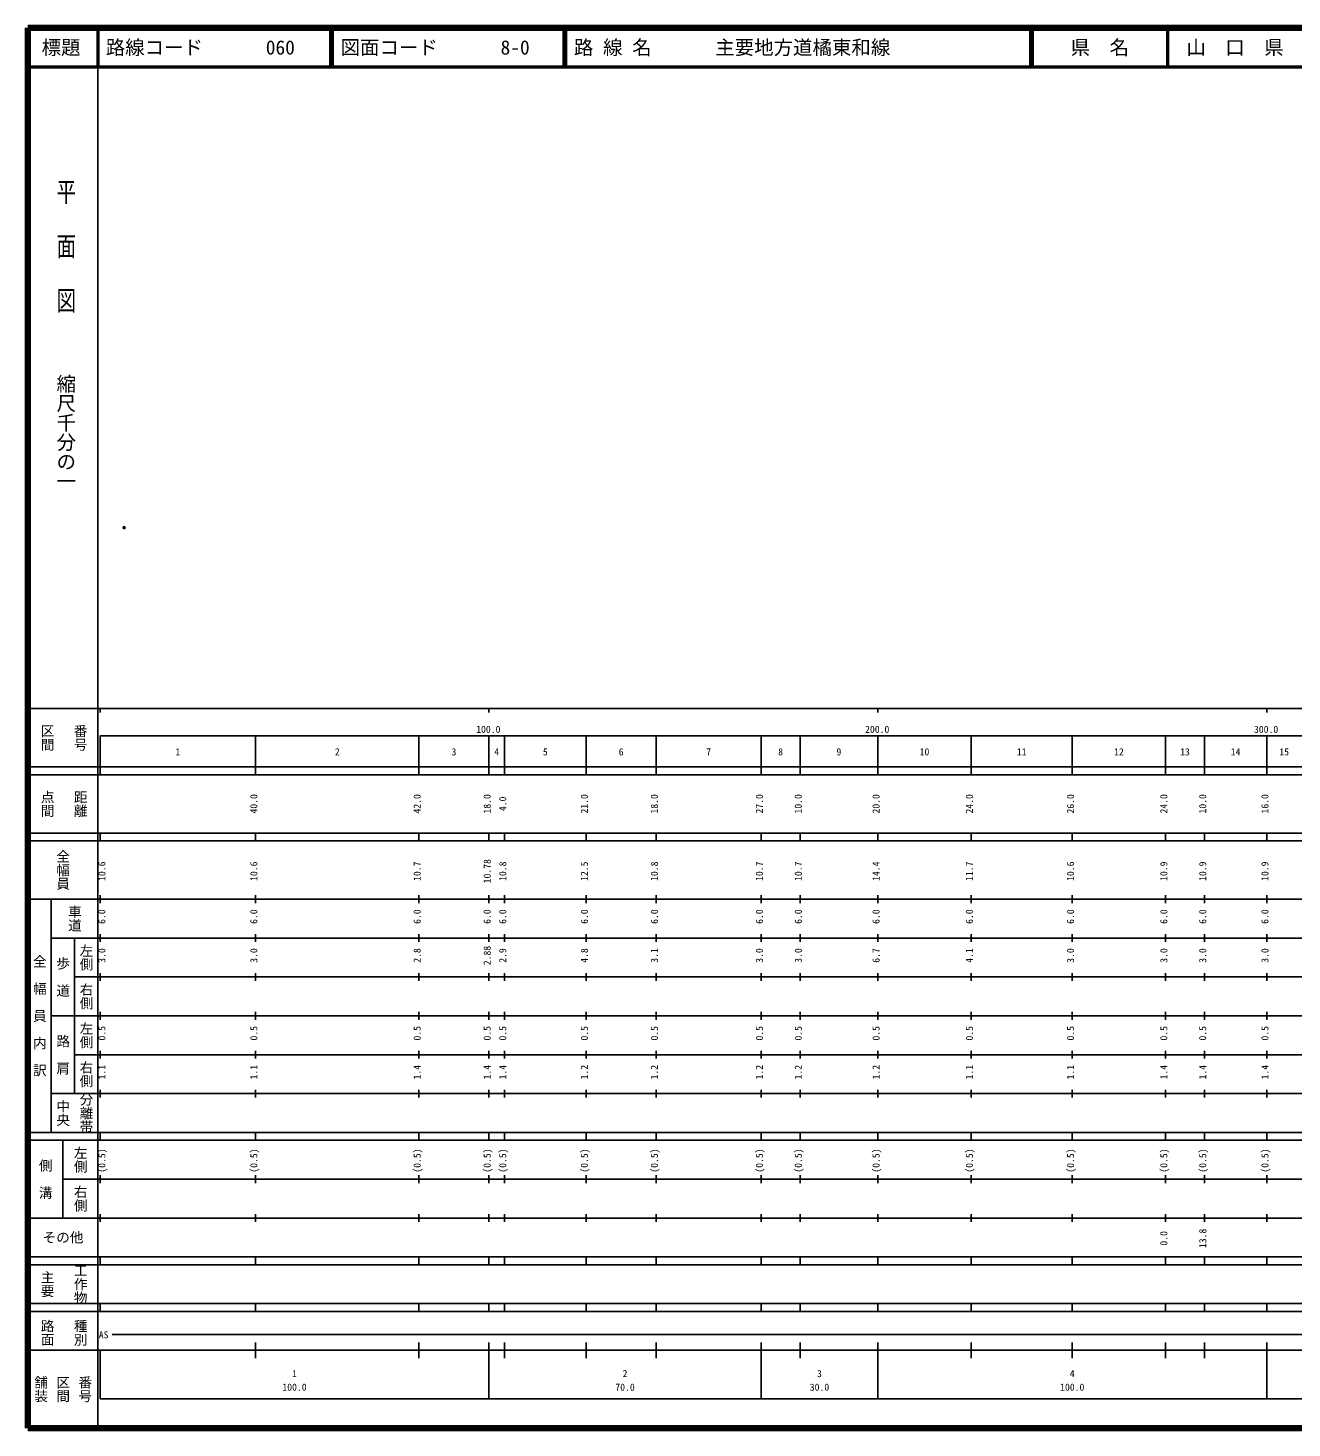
# Model space of a CAD drawing. Units: millimetres on the paper. Extents: x 40 to 680, y 20 to 380.
# Drawn here: x 40 to 365, y 20 to 380 of the extents above; entities that cross this region are included whole.
import ezdxf
from ezdxf.enums import TextEntityAlignment as Align

# ---------------------------------------------------------------- set-up
doc = ezdxf.new("R2010")
doc.units = ezdxf.units.MM
doc.header["$PDMODE"] = 32
doc.header["$PDSIZE"] = 0.5
doc.layers.add('M-OTRS', color=6, linetype='Continuous')
doc.layers.add('M-TTL-TXT', color=7, linetype='Continuous')
for name, color, linetype, lineweight in [('M-TTL', 2, 'Continuous', 140), ('M-TTL-BAND', 7, 'Continuous', 25), ('M-TTL-LINE', 7, 'Continuous', 50)]:
    doc.layers.add(name, color=color, linetype=linetype, lineweight=lineweight)
doc.styles.add('@ＭＳ ゴシック', font='')
doc.styles.add('ＭＳ ゴシック', font='')
doc.styles.get('@ＭＳ ゴシック').set_extended_font_data('@MS Gothic')
doc.styles.get('ＭＳ ゴシック').set_extended_font_data('MS Gothic')

msp = doc.modelspace()

# ---------------------------------------------------------------- linework, layer by layer
at = {"layer": 'M-OTRS'}
msp.add_point((64.72, 251.518), dxfattribs=at)
at = {"layer": 'M-TTL'}
for p, q in [((40, 380), (40, 20)), ((680, 380), (40, 380)), ((40, 20), (680, 20))]:
    msp.add_line(p, q, dxfattribs=at)
at = {"layer": 'M-TTL-BAND'}
for p, q in [((58, 370), (58, 20)), ((40, 205), (579, 205)), ((58.527, 205), (58.527, 204)), ((158.527, 205), (158.527, 204)), ((258.527, 205), (258.527, 204)), ((358.527, 205), (358.527, 204)), ((58.527, 198), (58.527, 188)), ((58.527, 198), (578.527, 198)), ((98.527, 188), (98.527, 198)), ((140.527, 188), (140.527, 198)), ((158.527, 188), (158.527, 198)), ((162.527, 188), (162.527, 198)), ((183.527, 188), (183.527, 198)), ((201.527, 188), (201.527, 198)), ((228.527, 188), (228.527, 198)), ((238.527, 188), (238.527, 198)), ((258.527, 188), (258.527, 198)), ((282.527, 188), (282.527, 198)), ((308.527, 188), (308.527, 198)), ((332.527, 188), (332.527, 198)), ((342.527, 188), (342.527, 198)), ((358.527, 188), (358.527, 198)), ((40, 190), (579, 190)), ((40, 188), (579, 188)), ((40, 173), (579, 173)), ((58.527, 171), (58.527, 173)), ((98.527, 171), (98.527, 173)), ((140.527, 171), (140.527, 173)), ((158.527, 171), (158.527, 173)), ((162.527, 171), (162.527, 173)), ((183.527, 171), (183.527, 173)), ((201.527, 171), (201.527, 173)), ((228.527, 171), (228.527, 173)), ((238.527, 171), (238.527, 173)), ((258.527, 171), (258.527, 173)), ((282.527, 171), (282.527, 173)), ((308.527, 171), (308.527, 173)), ((332.527, 171), (332.527, 173)), ((342.527, 171), (342.527, 173)), ((358.527, 171), (358.527, 173)), ((40, 171), (579, 171)), ((40, 156), (579, 156)), ((46, 96), (46, 156)), ((58.527, 155), (58.527, 157)), ((98.527, 155), (98.527, 157)), ((140.527, 155), (140.527, 157)), ((158.527, 155), (158.527, 157)), ((162.527, 155), (162.527, 157)), ((183.527, 155), (183.527, 157)), ((201.527, 155), (201.527, 157)), ((228.527, 155), (228.527, 157)), ((238.527, 155), (238.527, 157)), ((258.527, 155), (258.527, 157)), ((282.527, 155), (282.527, 157)), ((308.527, 155), (308.527, 157)), ((332.527, 155), (332.527, 157)), ((342.527, 155), (342.527, 157)), ((358.527, 155), (358.527, 157)), ((46, 146), (579, 146)), ((52, 146), (52, 106)), ((58.527, 145), (58.527, 147)), ((98.527, 145), (98.527, 147)), ((140.527, 145), (140.527, 147)), ((158.527, 145), (158.527, 147)), ((162.527, 145), (162.527, 147)), ((183.527, 145), (183.527, 147)), ((201.527, 145), (201.527, 147)), ((228.527, 145), (228.527, 147)), ((238.527, 145), (238.527, 147)), ((258.527, 145), (258.527, 147)), ((282.527, 145), (282.527, 147)), ((308.527, 145), (308.527, 147)), ((332.527, 145), (332.527, 147)), ((342.527, 145), (342.527, 147)), ((358.527, 145), (358.527, 147)), ((58.527, 135), (58.527, 137)), ((98.527, 135), (98.527, 137)), ((140.527, 135), (140.527, 137)), ((158.527, 135), (158.527, 137)), ((162.527, 135), (162.527, 137)), ((183.527, 135), (183.527, 137)), ((201.527, 135), (201.527, 137)), ((228.527, 135), (228.527, 137)), ((238.527, 135), (238.527, 137)), ((258.527, 135), (258.527, 137)), ((282.527, 135), (282.527, 137)), ((308.527, 135), (308.527, 137)), ((332.527, 135), (332.527, 137)), ((342.527, 135), (342.527, 137)), ((358.527, 135), (358.527, 137)), ((52, 136), (579, 136)), ((46, 126), (579, 126)), ((58.527, 125), (58.527, 127)), ((98.527, 125), (98.527, 127)), ((140.527, 125), (140.527, 127)), ((158.527, 125), (158.527, 127)), ((162.527, 125), (162.527, 127)), ((183.527, 125), (183.527, 127)), ((201.527, 125), (201.527, 127)), ((228.527, 125), (228.527, 127)), ((238.527, 125), (238.527, 127)), ((258.527, 125), (258.527, 127)), ((282.527, 125), (282.527, 127)), ((308.527, 125), (308.527, 127)), ((332.527, 125), (332.527, 127)), ((342.527, 125), (342.527, 127)), ((358.527, 125), (358.527, 127)), ((52, 116), (579, 116)), ((58.527, 115), (58.527, 117)), ((98.527, 115), (98.527, 117)), ((140.527, 115), (140.527, 117)), ((158.527, 115), (158.527, 117)), ((162.527, 115), (162.527, 117)), ((183.527, 115), (183.527, 117)), ((201.527, 115), (201.527, 117)), ((228.527, 115), (228.527, 117)), ((238.527, 115), (238.527, 117)), ((258.527, 115), (258.527, 117)), ((282.527, 115), (282.527, 117)), ((308.527, 115), (308.527, 117)), ((332.527, 115), (332.527, 117)), ((342.527, 115), (342.527, 117)), ((358.527, 115), (358.527, 117)), ((46, 106), (579, 106)), ((58.527, 105), (58.527, 107)), ((98.527, 105), (98.527, 107)), ((140.527, 105), (140.527, 107)), ((158.527, 105), (158.527, 107)), ((162.527, 105), (162.527, 107)), ((183.527, 105), (183.527, 107)), ((201.527, 105), (201.527, 107)), ((228.527, 105), (228.527, 107)), ((238.527, 105), (238.527, 107)), ((258.527, 105), (258.527, 107)), ((282.527, 105), (282.527, 107)), ((308.527, 105), (308.527, 107)), ((332.527, 105), (332.527, 107)), ((342.527, 105), (342.527, 107)), ((358.527, 105), (358.527, 107)), ((40, 96), (579, 96)), ((40, 94), (579, 94)), ((49, 94), (49, 74)), ((58.527, 94), (58.527, 96)), ((98.527, 94), (98.527, 96)), ((140.527, 94), (140.527, 96)), ((158.527, 94), (158.527, 96)), ((162.527, 94), (162.527, 96)), ((183.527, 94), (183.527, 96)), ((201.527, 94), (201.527, 96)), ((228.527, 94), (228.527, 96)), ((238.527, 94), (238.527, 96)), ((258.527, 94), (258.527, 96)), ((282.527, 94), (282.527, 96)), ((308.527, 94), (308.527, 96)), ((332.527, 94), (332.527, 96)), ((342.527, 94), (342.527, 96)), ((358.527, 94), (358.527, 96)), ((49, 84), (579, 84)), ((58.527, 83), (58.527, 85)), ((98.527, 83), (98.527, 85)), ((140.527, 83), (140.527, 85)), ((158.527, 83), (158.527, 85)), ((162.527, 83), (162.527, 85)), ((183.527, 83), (183.527, 85)), ((201.527, 83), (201.527, 85)), ((228.527, 83), (228.527, 85)), ((238.527, 83), (238.527, 85)), ((258.527, 83), (258.527, 85)), ((282.527, 83), (282.527, 85)), ((308.527, 83), (308.527, 85)), ((332.527, 83), (332.527, 85)), ((342.527, 83), (342.527, 85)), ((358.527, 83), (358.527, 85)), ((40, 74), (579, 74)), ((58.527, 73), (58.527, 75)), ((98.527, 73), (98.527, 75)), ((140.527, 73), (140.527, 75)), ((158.527, 73), (158.527, 75)), ((162.527, 73), (162.527, 75)), ((183.527, 73), (183.527, 75)), ((201.527, 73), (201.527, 75)), ((228.527, 73), (228.527, 75)), ((238.527, 73), (238.527, 75)), ((258.527, 73), (258.527, 75)), ((282.527, 73), (282.527, 75)), ((308.527, 73), (308.527, 75)), ((332.527, 73), (332.527, 75)), ((342.527, 73), (342.527, 75)), ((358.527, 73), (358.527, 75)), ((40, 64), (579, 64)), ((40, 62), (579, 62)), ((58.527, 62), (58.527, 64)), ((98.527, 62), (98.527, 64)), ((140.527, 62), (140.527, 64)), ((158.527, 62), (158.527, 64)), ((162.527, 62), (162.527, 64)), ((183.527, 62), (183.527, 64)), ((201.527, 62), (201.527, 64)), ((228.527, 62), (228.527, 64)), ((238.527, 62), (238.527, 64)), ((258.527, 62), (258.527, 64)), ((282.527, 62), (282.527, 64)), ((308.527, 62), (308.527, 64)), ((332.527, 62), (332.527, 64)), ((342.527, 62), (342.527, 64)), ((358.527, 62), (358.527, 64)), ((40, 52), (579, 52)), ((58.527, 50), (58.527, 52)), ((98.527, 50), (98.527, 52)), ((140.527, 50), (140.527, 52)), ((158.527, 50), (158.527, 52)), ((162.527, 50), (162.527, 52)), ((183.527, 50), (183.527, 52)), ((201.527, 50), (201.527, 52)), ((228.527, 50), (228.527, 52)), ((238.527, 50), (238.527, 52)), ((258.527, 50), (258.527, 52)), ((282.527, 50), (282.527, 52)), ((308.527, 50), (308.527, 52)), ((332.527, 50), (332.527, 52)), ((342.527, 50), (342.527, 52)), ((358.527, 50), (358.527, 52)), ((40, 50), (579, 50)), ((61.664, 44.018), (575.664, 44.018)), ((40, 40), (579, 40)), ((58.527, 40), (58.527, 27.5)), ((98.527, 38), (98.527, 42)), ((140.527, 38), (140.527, 42)), ((158.527, 27.5), (158.527, 42)), ((162.527, 38), (162.527, 42)), ((183.527, 38), (183.527, 42)), ((201.527, 38), (201.527, 42)), ((228.527, 27.5), (228.527, 42)), ((238.527, 38), (238.527, 42)), ((258.527, 27.5), (258.527, 42)), ((282.527, 38), (282.527, 42)), ((308.527, 38), (308.527, 42)), ((332.527, 38), (332.527, 42)), ((342.527, 38), (342.527, 42)), ((358.527, 27.5), (358.527, 42)), ((58.527, 27.5), (578.527, 27.5))]:
    msp.add_line(p, q, dxfattribs=at)
at = {"layer": 'M-TTL-LINE'}
for p, q in [((58, 380), (58, 370)), ((117.75, 380), (117.75, 370)), ((118.25, 380), (118.25, 370)), ((177.75, 380), (177.75, 370)), ((178.25, 380), (178.25, 370)), ((297.75, 380), (297.75, 370)), ((298.25, 380), (298.25, 370)), ((333, 380), (333, 370)), ((40, 370), (680, 370))]:
    msp.add_line(p, q, dxfattribs=at)

# ---------------------------------------------------------------- texts
at = {"layer": 'M-TTL-BAND', "style": '@ＭＳ ゴシック', "width": 1.4}
msp.add_text('平  面  図', height=3.666, rotation=270, dxfattribs=at).set_placement((49.777, 306.475), align=Align.MIDDLE_RIGHT)
at = {"layer": 'M-TTL-BAND', "style": '@ＭＳ ゴシック'}
msp.add_text('縮尺千分の一', height=3.666, rotation=270, dxfattribs=at).set_placement((49.777, 261.03), align=Align.MIDDLE_RIGHT)
for s, p in [('区間', (45, 197.5)), ('番号', (53.5, 197.5)), ('点間', (45, 180.5)), ('距離', (53.5, 180.5)), ('全幅員', (49, 163.5)), ('車道', (52, 151)), ('左側', (55, 141)), ('全\u3000幅\u3000員\u3000内\u3000訳', (43, 126)), ('歩\u3000道', (49, 136)), ('右側', (55, 131)), ('左側', (55, 121)), ('路\u3000肩', (49, 116)), ('右側', (55, 111)), ('分離帯', (55, 101)), ('中央', (49, 101)), ('左側', (53.5, 89)), ('側\u3000溝', (44.5, 84)), ('右側', (53.5, 79)), ('工作物', (53.5, 57)), ('主要', (45, 57)), ('路面', (45, 44.5)), ('種別', (53.5, 44.5)), ('舗装', (43.333, 30)), ('区間', (49, 30)), ('番号', (54.667, 30))]:
    msp.add_text(s, height=2.566, rotation=270, dxfattribs=at).set_placement(p, align=Align.MIDDLE_CENTER)
at = {"layer": 'M-TTL-BAND', "style": 'ＭＳ ゴシック'}
for s, p in [('100.0', (158.372, 198.195)), ('200.0', (258.372, 198.195)), ('300.0', (358.372, 198.195)), ('1', (78.527, 192.405)), ('2', (119.527, 192.405)), ('3', (149.527, 192.405)), ('4', (160.527, 192.405)), ('5', (173.027, 192.405)), ('6', (192.527, 192.405)), ('7', (215.027, 192.405)), ('8', (233.527, 192.405)), ('9', (248.527, 192.405)), ('10', (270.527, 192.405)), ('11', (295.527, 192.405)), ('12', (320.527, 192.405)), ('13', (337.527, 192.405)), ('14', (350.527, 192.405)), ('15', (363.027, 192.405)), ('AS', (59.45, 42.5)), ('1', (108.527, 32.523)), ('2', (193.527, 32.523)), ('3', (243.527, 32.523)), ('4', (308.527, 32.523)), ('100.0', (108.527, 29.033)), ('70.0', (193.527, 29.033)), ('30.0', (243.527, 29.033)), ('100.0', (308.527, 29.033))]:
    msp.add_text(s, height=1.833, dxfattribs=at).set_placement(p, align=Align.BOTTOM_CENTER)
for s, p in [('40.0', (99.527, 180.5)), ('42.0', (141.527, 180.5)), ('18.0', (159.527, 180.5)), ('4.0', (163.527, 180.5)), ('21.0', (184.527, 180.5)), ('18.0', (202.527, 180.5)), ('27.0', (229.527, 180.5)), ('10.0', (239.527, 180.5)), ('20.0', (259.527, 180.5)), ('24.0', (283.527, 180.5)), ('26.0', (309.527, 180.5)), ('24.0', (333.527, 180.5)), ('10.0', (343.527, 180.5)), ('16.0', (359.527, 180.5)), ('10.78', (159.527, 163.174)), ('10.6', (60.45, 163.174)), ('10.6', (99.527, 163.174)), ('10.7', (141.527, 163.174)), ('10.8', (163.527, 163.174)), ('12.5', (184.527, 163.174)), ('10.8', (202.527, 163.174)), ('10.7', (229.527, 163.174)), ('10.7', (239.527, 163.174)), ('14.4', (259.527, 163.174)), ('11.7', (283.527, 163.174)), ('10.6', (309.527, 163.174)), ('10.9', (333.527, 163.174)), ('10.9', (343.527, 163.174)), ('10.9', (359.527, 163.174)), ('6.0', (60.45, 151.5)), ('6.0', (99.527, 151.5)), ('6.0', (141.527, 151.5)), ('6.0', (159.527, 151.5)), ('6.0', (163.527, 151.5)), ('6.0', (184.527, 151.5)), ('6.0', (202.527, 151.5)), ('6.0', (229.527, 151.5)), ('6.0', (239.527, 151.5)), ('6.0', (259.527, 151.5)), ('6.0', (283.527, 151.5)), ('6.0', (309.527, 151.5)), ('6.0', (333.527, 151.5)), ('6.0', (343.527, 151.5)), ('6.0', (359.527, 151.5)), ('3.0', (60.45, 141.5)), ('3.0', (99.527, 141.5)), ('2.8', (141.527, 141.5)), ('2.88', (159.527, 141.5)), ('2.9', (163.527, 141.5)), ('4.8', (184.527, 141.5)), ('3.1', (202.527, 141.5)), ('3.0', (229.527, 141.5)), ('3.0', (239.527, 141.5)), ('6.7', (259.527, 141.5)), ('4.1', (283.527, 141.5)), ('3.0', (309.527, 141.5)), ('3.0', (333.527, 141.5)), ('3.0', (343.527, 141.5)), ('3.0', (359.527, 141.5)), ('0.5', (60.45, 121.5)), ('0.5', (99.527, 121.5)), ('0.5', (141.527, 121.5)), ('0.5', (159.527, 121.5)), ('0.5', (163.527, 121.5)), ('0.5', (184.527, 121.5)), ('0.5', (202.527, 121.5)), ('0.5', (229.527, 121.5)), ('0.5', (239.527, 121.5)), ('0.5', (259.527, 121.5)), ('0.5', (283.527, 121.5)), ('0.5', (309.527, 121.5)), ('0.5', (333.527, 121.5)), ('0.5', (343.527, 121.5)), ('0.5', (359.527, 121.5)), ('1.1', (60.45, 111.5)), ('1.1', (99.527, 111.5)), ('1.4', (141.527, 111.5)), ('1.4', (159.527, 111.5)), ('1.4', (163.527, 111.5)), ('1.2', (184.527, 111.5)), ('1.2', (202.527, 111.5)), ('1.2', (229.527, 111.5)), ('1.2', (239.527, 111.5)), ('1.2', (259.527, 111.5)), ('1.1', (283.527, 111.5)), ('1.1', (309.527, 111.5)), ('1.4', (333.527, 111.5)), ('1.4', (343.527, 111.5)), ('1.4', (359.527, 111.5)), ('(0.5)', (60.45, 88.764)), ('(0.5)', (99.527, 88.764)), ('(0.5)', (141.527, 88.764)), ('(0.5)', (159.527, 88.764)), ('(0.5)', (163.527, 88.764)), ('(0.5)', (184.527, 88.764)), ('(0.5)', (202.527, 88.764)), ('(0.5)', (229.527, 88.764)), ('(0.5)', (239.527, 88.764)), ('(0.5)', (259.527, 88.764)), ('(0.5)', (283.527, 88.764)), ('(0.5)', (309.527, 88.764)), ('(0.5)', (333.527, 88.764)), ('(0.5)', (343.527, 88.764)), ('(0.5)', (359.527, 88.764)), ('0.0', (333.527, 68.764)), ('13.8', (343.527, 68.764))]:
    msp.add_text(s, height=1.833, rotation=90, dxfattribs=at).set_placement(p, align=Align.BOTTOM_CENTER)
msp.add_text('その他', height=2.566, dxfattribs=at).set_placement((49, 69), align=Align.MIDDLE_CENTER)
at = {"layer": 'M-TTL-TXT', "style": 'ＭＳ ゴシック'}
for s, p in [('標題', (48.5, 375)), ('県\u3000名', (315.625, 375)), ('山\u3000口\u3000県', (350.375, 375))]:
    msp.add_text(s, height=3.666, dxfattribs=at).set_placement(p, align=Align.MIDDLE_CENTER)
for s, p in [('路線コード', (60, 375)), ('060', (101.142, 375)), ('図面コード', (120.38, 375)), ('8-0', (161.521, 375)), ('路 線 名', (180.38, 375)), ('主要地方道橘東和線', (216.734, 375))]:
    msp.add_text(s, height=3.666, dxfattribs=at).set_placement(p, align=Align.MIDDLE_LEFT)

doc.saveas('drawing.dxf')
